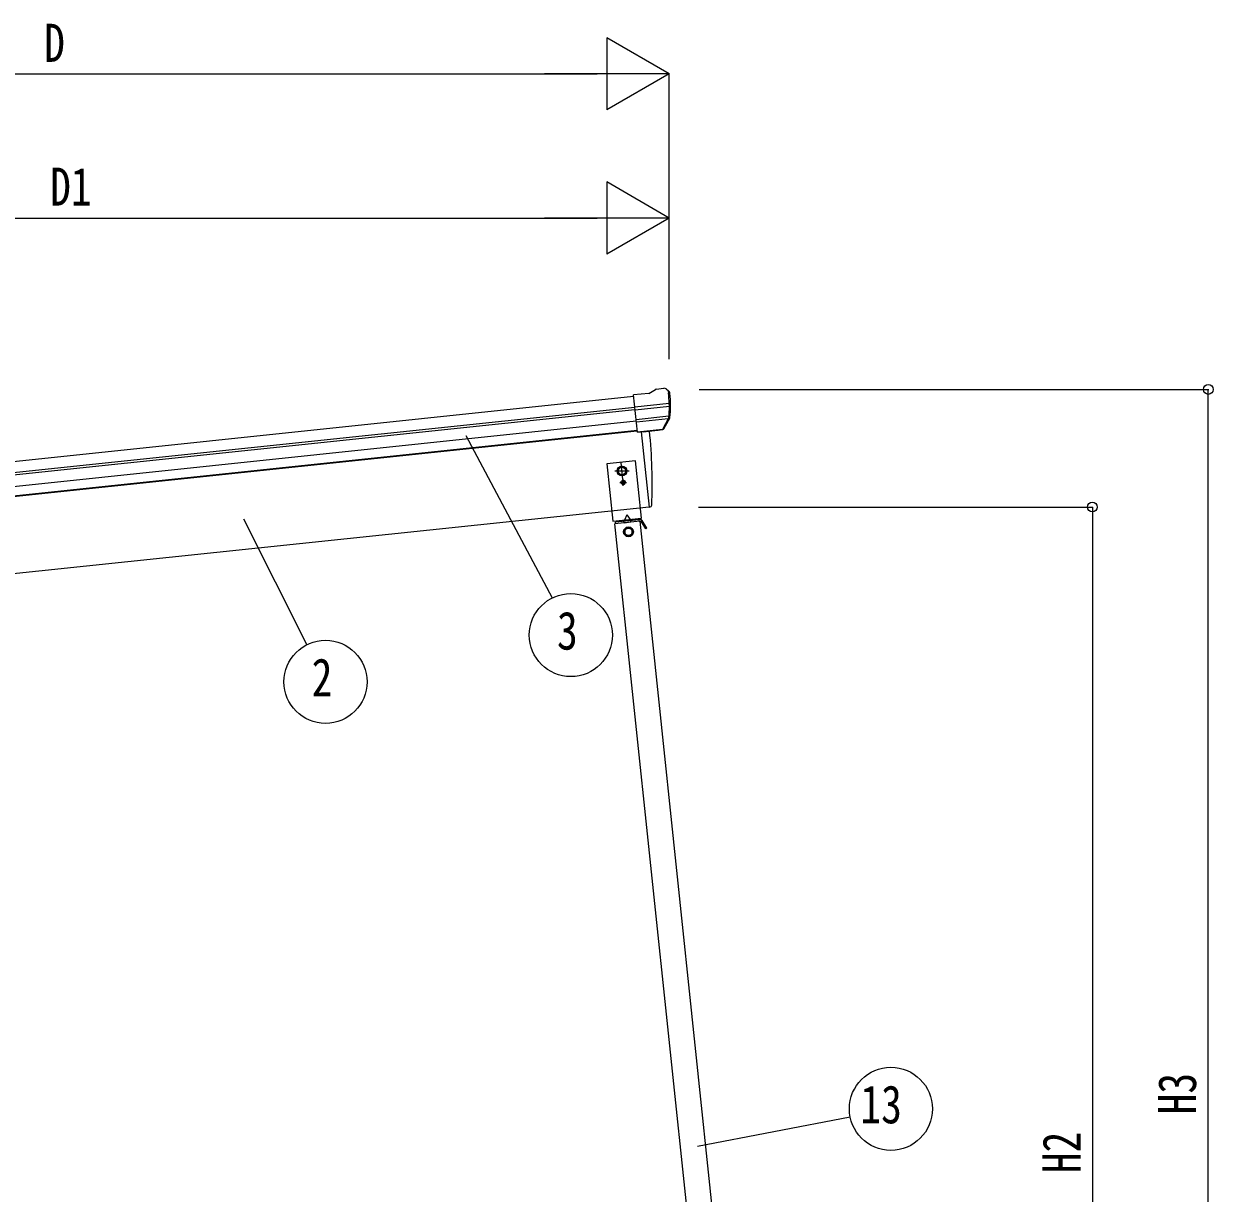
# Model space of a CAD drawing. Units: millimetres, scale not verified. Extents: x -10512 to 10512, y -7425 to 7425.
# Drawn here: x -5097 to -3036, y -3176 to -1150 of the extents above; entities that cross this region are included whole.
import ezdxf
from ezdxf.enums import TextEntityAlignment as Align

# ---------------------------------------------------------------- set-up
doc = ezdxf.new("R2010")
doc.units = ezdxf.units.MM
doc.header["$LTSCALE"] = 30
for name, color, linetype in [('0-4_YKK_13', 4, 'Continuous'), ('0-5_YKK_A1', 4, 'Continuous'), ('0-6_YKK_D', 6, 'Continuous')]:
    doc.layers.add(name, color=color, linetype=linetype)
doc.styles.add('ＭＳ ゴシック', font='')
doc.styles.get('ＭＳ ゴシック').set_extended_font_data('MS Gothic')

msp = doc.modelspace()

# ---------------------------------------------------------------- linework, layer by layer
at = {"layer": '0-4_YKK_13'}
for p, q in [((-4014.43, -1790.61), (-4040.95, -1793.4)), ((-3988.11, -1781.81), (-3988.12, -1781.81)), ((-3984.45, -1782.9), (-3984.45, -1782.9)), ((-3984.45, -1782.9), (-3980.13, -1786.4)), ((-3980.13, -1786.4), (-3979.27, -1787.1)), ((-3977.88, -1790.79), (-3978.19, -1788.94)), ((-4034.17, -1857.95), (-4040.95, -1793.4)), ((-4038.8, -1813.93), (-3979.06, -1807.65)), ((-3978.58, -1813.52), (-4038.18, -1819.78)), ((-3979.41, -1830.27), (-4036.45, -1836.27)), ((-3989.36, -1851.51), (-3979.91, -1833.21)), ((-3988.31, -1851.94), (-3978.19, -1833.68)), ((-3980.8, -1834.93), (-4035.98, -1840.73)), ((-3990.81, -1853.17), (-4034.19, -1857.73)), ((-4023.95, -1856.97), (-3998.62, -1854.31)), ((-3998.62, -1854.31), (-3998.37, -1854.19)), ((-3998.37, -1854.19), (-3990.67, -1853.38)), ((-4034.17, -1857.95), (-4024.22, -1856.91)), ((-4027.6, -1857.26), (-4013.9, -1987.64)), ((-4024.22, -1856.91), (-4023.95, -1856.97)), ((-4059.12, -1940), (-4062.26, -1910.17)), ((-4073.2, -1925.09), (-4048.19, -1925.09)), ((-4064.35, -1944.98), (-4052.85, -1944.98)), ((-4059.83, -1944.57), (-4060.65, -1944.57)), ((-4058.6, -1950.73), (-4058.6, -1939.23)), ((-4057.37, -1945.39), (-4056.55, -1945.39)), ((-4013.9, -1987.64), (-4011.84, -1987.35)), ((-4029.4, -2012.29), (-4073.16, -2016.89)), ((-4028.54, -2009.19), (-4071.98, -2013.75)), ((-4071.67, -2016.74), (-4071.98, -2013.75)), ((-4057.25, -2015.22), (-4057.56, -2012.24)), ((-4057.3, -2014.72), (-4045.37, -2013.47)), ((-4052.69, -2001.2), (-4056.67, -2010.13)), ((-4052.69, -2001.2), (-4046.95, -2009.11)), ((-4045.32, -2013.97), (-4045.63, -2010.98)), ((-4030.9, -2012.45), (-4031.21, -2009.47)), ((-4030.95, -2011.95), (-4028.28, -2011.67)), ((-4017.58, -2024.07), (-4025.66, -2010.62)), ((-4022.3, -2021.07), (-4020.16, -2019.78))]:
    msp.add_line(p, q, dxfattribs=at)
for points in [[(-4014.43, -1790.61), (-4002.83, -1783.64), (-4002.83, -1783.64)], [(-4001.6, -1783.23), (-4001.6, -1783.23), (-3988.12, -1781.81)], [(-4060.65, -1944.57), (-4060.65, -1945.39), (-4059.83, -1945.39)], [(-4058.19, -1943.75), (-4058.19, -1942.93), (-4059.01, -1942.93), (-4059.01, -1943.75)], [(-4059.01, -1946.21), (-4059.01, -1947.03), (-4058.19, -1947.03), (-4058.19, -1946.21)], [(-4056.55, -1945.39), (-4056.55, -1944.57), (-4057.37, -1944.57)], [(-4017.58, -2024.07), (-4019.72, -2025.35), (-4027.8, -2011.91)]]:
    msp.add_lwpolyline(points, dxfattribs=at)
for points in [[(-4026.94, -2007.01), (-4037.4, -1907.55), (-4087.12, -1912.78), (-4076.67, -2012.23)], [(-4060.69, -1917.58), (-4067.19, -1921.33), (-4067.19, -1928.84), (-4060.69, -1932.59), (-4054.19, -1928.84), (-4054.19, -1921.33)], [(-4036.68, -2010.04), (-4066.51, -2013.18), (-4066.72, -2011.19), (-4036.89, -2008.05)], [(-4049.74, -2023), (-4056.18, -2026.87), (-4056.04, -2034.37), (-4049.48, -2038.01), (-4043.05, -2034.14), (-4043.18, -2026.64)]]:
    msp.add_lwpolyline(points, close=True, dxfattribs=at)
for centre, radius in [((-4060.69, -1925.09), 8.5), ((-4060.69, -1925.09), 7.7), ((-4060.69, -1925.09), 6.5), ((-4060.69, -1925.09), 6.5), ((-4060.69, -1925.09), 6.5), ((-4058.6, -1944.98), 3.75), ((-4049.61, -2030.51), 8.5), ((-4049.61, -2030.51), 7.7), ((-4049.61, -2030.51), 6.5)]:
    msp.add_circle(centre, radius, dxfattribs=at)
for centre, radius, start, end in [((-4001.29, -1786.21), 3, 96.02369, 120.97631), ((-3987.59, -1786.79), 5, 51.04426, 95.95574), ((-4171.44, -1812.44), 192.44, 1.4271, 6.57578), ((-4178.77, -1811.91), 202, 354.13916, 6), ((-3933.78, -1805.54), 45.32, 182.67122, 185.64518), ((-3975.78, -1813.3), 2.74, 179.02151, 184.43412), ((-3982.58, -1831.84), 3, 332.69111, 354.20009), ((-4178.77, -1811.91), 200.2, 354.20009, 359.53883), ((-3978.39, -1814.86), 1.35, 95.1605, 97.91927), ((-3980.81, -1832.23), 3, 331, 354.13916), ((-3990.93, -1850.49), 2.99, 285.2717, 331.00739), ((-4908.5, -1947.43), 900, 357.63919, 5.84085), ((-4059.83, -1943.75), 0.82, 270, 0), ((-4059.83, -1946.21), 0.82, 0, 90), ((-4057.37, -1943.75), 0.82, 180, 270), ((-4057.37, -1946.21), 0.82, 90, 180), ((-4012.26, -1984.38), 3, 278, 357.63919), ((-4028.23, -2012.17), 3, 31, 96), ((-4028.23, -2012.17), 0.5, 31, 96)]:
    msp.add_arc(centre, radius, start, end, dxfattribs=at)
for centre, major_axis, ratio, start_param, end_param in [((-3980.14, -1790.4), (-0.87, 5.91), 0.020485, 0.671432, 1.5691306), ((-3985.54, -1785.88), (5.88, -1.31), 0.24881, 0.460585, 0.4641038), ((-3981.16, -1789.43), (-2.34, 1.9), 0.995767, 3.9859716, 4.712389), ((-4176.47, -1833.85), (-20.92, 199.05), 0.994373, 4.7113789, 4.7277536), ((-3991.13, -1850.19), (-0.11, 3), 0.642905, 3.2459383, 4.203928), ((-3990.99, -1850.39), (1.66, -2.51), 0.997631, 5.8041905, 5.8929484), ((-3991.07, -1850.28), (3.53, -2.11), 0.650902, 5.2561448, 5.3289554), ((-3988.7, -1849.93), (1.08, 3.13), 0.040856, 2.1135035, 2.1416249)]:
    msp.add_ellipse(centre, major_axis=major_axis, ratio=ratio, start_param=start_param, end_param=end_param, dxfattribs=at)
at = {"layer": '0-5_YKK_A1'}
for p, q in [((-6036.83, -2005.19), (-4040.74, -1795.39)), ((-6034.84, -2024.08), (-4038.76, -1814.28)), ((-6034.41, -2028.26), (-4038.32, -1818.46)), ((-6032.32, -2048.12), (-4036.23, -1838.32)), ((-4034.47, -1855.06), (-6030.56, -2064.86)), ((-4034.37, -1856.05), (-5959.66, -2058.41)), ((-4027.6, -1857.26), (-4013.9, -1987.64)), ((-4013.9, -1987.64), (-5941.24, -2190.21)), ((-3905.92, -3608.13), (-4073.16, -2016.89)), ((-3862.16, -3603.53), (-4029.4, -2012.29))]:
    msp.add_line(p, q, dxfattribs=at)
at = {"layer": '0-6_YKK_D'}
for p, q in [((-3978.85, -1236.81), (-4087.11, -1174.31)), ((-4087.11, -1174.31), (-4087.11, -1299.31)), ((-3978.85, -1731.49), (-3978.85, -1235.81)), ((-5972.24, -1236.81), (-4103.85, -1236.81)), ((-3978.85, -1236.81), (-4195.36, -1236.81)), ((-3978.85, -1236.81), (-4087.11, -1299.31)), ((-3978.85, -1486.81), (-4087.11, -1424.31)), ((-4087.11, -1424.31), (-4087.11, -1549.31)), ((-5893.99, -1486.81), (-4103.85, -1486.81)), ((-3978.85, -1486.81), (-4195.36, -1486.81)), ((-3978.85, -1486.81), (-4087.11, -1549.31)), ((-3978.85, -1730.49), (-3978.85, -1485.81)), ((-3927.02, -1783.79), (-3044, -1783.79)), ((-3045, -4190.21), (-3045, -1783.79)), ((-4331.56, -1863.62), (-4181.66, -2145.01)), ((-3928.02, -1987.64), (-3244.8, -1987.64)), ((-3245.8, -1987.64), (-3245.8, -4190.21)), ((-4716.77, -2007.86), (-4606.88, -2226.15)), ((-3929.77, -3094.88), (-3665.64, -3043.9))]:
    msp.add_line(p, q, dxfattribs=at)
for centre, radius in [((-3045, -1783.79), 8.5), ((-3245.8, -1987.64), 8.5), ((-4149.44, -2209.4), 72), ((-4574.51, -2290.46), 72), ((-3594.94, -3030.25), 72)]:
    msp.add_circle(centre, radius, dxfattribs=at)

# ---------------------------------------------------------------- texts
at = {"layer": '0-6_YKK_D', "style": 'ＭＳ ゴシック', "width": 0.8}
for s, p in [('D', (-5062.04, -1236.01)), ('D1', (-5051.72, -1485.14)), ('3', (-4173.44, -2254.4)), ('2', (-4598.51, -2335.46)), ('13', (-3647.74, -3075.25))]:
    msp.add_text(s, height=65.98, dxfattribs=at).set_placement(p, align=Align.BOTTOM_LEFT)
for s, p in [('H3', (-3046.34, -3039.8)), ('H2', (-3246.6, -3141.73))]:
    msp.add_text(s, height=65.98, rotation=90, dxfattribs=at).set_placement(p, align=Align.BOTTOM_LEFT)

doc.saveas('drawing.dxf')
